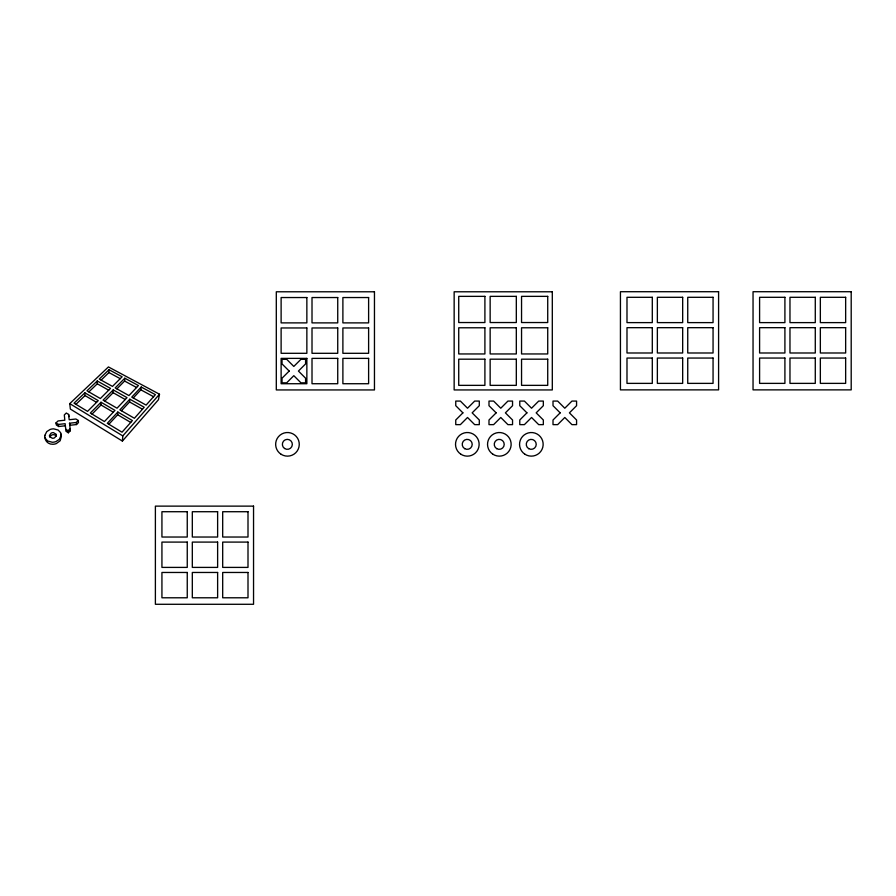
<?xml version="1.0" encoding="UTF-8"?>
<svg xmlns="http://www.w3.org/2000/svg" width="896" height="896" viewBox="0 0 896 896"><rect width="100%" height="100%" fill="white"/><g stroke="black" fill="none" stroke-linecap="round" stroke-linejoin="round"><path stroke-width="1.34" d="M101.125 380.106L108.954 372.568L109.01 369.734L122.125 376.779L112.493 386.411L99.254 379.064L109.01 369.734M104.81 401.128L113.12 392.694L113.221 389.906L127.019 397.634L117.029 408.206L103.085 400.131L113.221 389.906M108.853 424.245L117.678 414.758L117.824 412.048L132.395 420.549L122.035 432.208L107.307 423.304L117.824 412.048M116.883 388.864L124.6 381.035L124.802 378.213L138.432 385.538L128.957 395.573L115.192 387.912L124.802 378.213M122.394 441.078L122.797 435.915L159.499 394.229L108.427 366.934L69.765 403.626L70.347 409.058L122.394 441.078L158.458 399.717L159.499 394.229M121.408 410.749L129.573 401.957L129.83 399.202L144.211 407.243L134.411 418.275L119.874 409.853L129.83 399.202M133.28 397.97L140.851 389.827L141.21 387.038L155.389 394.654L146.115 405.104L131.768 397.13L141.21 387.038M56.258 435.915L56.358 435.344A2.274 2.274 0 0 0 56.123 434.224L53.424 432.622A4.222 4.222 0 0 0 51.072 433.182L49.459 435.523A2.274 2.274 0 0 0 49.672 436.654L52.394 438.267A4.256 4.256 0 0 0 54.466 437.864L56.258 435.915A2.733 2.733 0 0 0 55.563 435.243L53.794 434.683A4.178 4.178 0 0 0 51.464 435.232L50.747 435.781A2.934 2.934 0 0 0 49.941 437.091M92.053 414.086L101.013 404.981L101.013 402.237L114.979 410.379L104.429 421.568L90.317 413.034L101.013 402.237M56 422.923L58.341 424.435L65.15 423.696L65.946 431.234L68.331 432.779L70.358 430.741L69.541 423.214L76.317 422.475L78.288 420.504L75.914 419.014L69.182 419.742L68.634 414.467L66.304 413.022L64.31 414.938L64.814 420.213L58.061 420.941L56 422.923L56.347 425.006L58.666 426.518L65.352 425.779M69.541 423.214L69.787 425.298L76.507 424.558L78.467 422.587L78.288 420.504M68.331 432.779L68.074 430.718L70.112 428.68L70.358 430.741M75.936 404.331L85.019 395.595L84.862 392.818L98.269 400.635L87.562 411.365L74.032 403.178L84.862 392.818M88.861 391.899L97.294 383.79L97.25 380.979L110.51 388.394L100.363 398.552L86.979 390.802L97.25 380.979M108.954 372.568L120.232 378.672M124.6 381.035L136.573 387.509M140.851 389.827L153.574 396.704M97.294 383.79L108.696 390.208M113.12 392.694L125.238 399.515M129.573 401.957L142.464 409.214M85.019 395.595L96.555 402.36M101.013 404.981L113.288 412.182M117.678 414.758L130.726 422.419M69.765 403.626L122.797 435.915M65.677 429.162L68.074 430.718M44.946 437.349C45.002 441.426 48.776 444.472 52.707 444.259A10.002 10.002 0 0 0 56.325 443.576L60.133 440.787L61.398 436.363M58.341 424.435L58.666 426.518M61.062 434.202L61.376 436.24M68.634 414.467L68.88 416.584M76.317 422.475L76.507 424.558M44.845 435.389L44.8 436.016A5.387 5.387 0 0 0 45.315 438.39L47.701 441L52.214 442.243A10.114 10.114 0 0 0 55.966 441.56L59.304 439.342L61.107 435.534A5.398 5.398 0 0 0 60.536 432.566L58.139 430.046L53.704 428.859A10.114 10.114 0 0 0 50.053 429.509L46.749 431.637L44.845 435.389M289.184 371.056L282.027 378.213L282.027 382.838L286.664 382.838L293.81 375.682L300.966 382.838L305.592 382.838L305.592 378.213L298.435 371.056L305.592 363.91L305.592 359.285L300.966 359.285L293.81 366.43L286.664 359.285L282.027 359.285L282.027 363.91L289.184 371.056M462.896 412.854L455.75 420L455.75 424.637L460.376 424.637L467.522 417.48L474.678 424.637L479.304 424.637L479.304 420L472.158 412.854L479.304 405.698L479.304 401.072L474.678 401.072L467.522 408.229L460.376 401.072L455.75 401.072L455.75 405.698L462.896 412.854M496.138 412.854L488.992 420L488.992 424.637L493.618 424.637L500.774 417.48L507.92 424.637L512.546 424.637L512.546 420L505.4 412.854L512.546 405.698L512.546 401.072L507.92 401.072L500.774 408.229L493.618 401.072L488.992 401.072L488.992 405.698L496.138 412.854M526.926 412.854L519.77 420L519.77 424.637L524.395 424.637L531.552 417.48L538.698 424.637L543.334 424.637L543.334 420L536.178 412.854L543.334 405.698L543.334 401.072L538.698 401.072L531.552 408.229L524.395 401.072L519.77 401.072L519.77 405.698L526.926 412.854M560.168 412.854L553.011 420L553.011 424.637L557.648 424.637L564.794 417.48L571.95 424.637L576.576 424.637L576.576 420L569.419 412.854L576.576 405.698L576.576 401.072L571.95 401.072L564.794 408.229L557.648 401.072L553.011 401.072L553.011 405.698L560.168 412.854M374.461 291.782L276.304 291.782L276.304 389.939L374.461 389.939L374.461 291.782M552.306 291.782L454.149 291.782L454.149 389.939L552.306 389.939L552.306 291.782M718.592 291.715L620.435 291.715L620.435 389.872L718.592 389.872L718.592 291.715M851.2 291.715L753.043 291.715L753.043 389.872L851.2 389.872L851.2 291.715M484.904 296.363L458.73 296.363L458.73 322.538L484.904 322.538L484.904 296.363M516.32 296.363L490.146 296.363L490.146 322.538L516.32 322.538L516.32 296.363M547.725 296.363L521.55 296.363L521.55 322.538L547.725 322.538L547.725 296.363M652.299 297.304L626.987 297.304L626.987 322.616L652.299 322.616L652.299 297.304M682.674 297.304L657.362 297.304L657.362 322.616L682.674 322.616L682.674 297.304M713.059 297.304L687.736 297.304L687.736 322.616L713.059 322.616L713.059 297.304M784.907 297.304L759.595 297.304L759.595 322.616L784.907 322.616L784.907 297.304M815.282 297.304L789.97 297.304L789.97 322.616L815.282 322.616L815.282 297.304M845.656 297.304L820.344 297.304L820.344 322.616L845.656 322.616L845.656 297.304M306.858 297.539L281.12 297.539L281.12 322.885L306.858 322.885L306.858 297.539M337.736 297.539L312.01 297.539L312.01 322.885L337.736 322.885L337.736 297.539M368.614 297.539L342.888 297.539L342.888 322.885L368.614 322.885L368.614 297.539M484.904 327.779L458.73 327.779L458.73 353.954L484.904 353.954L484.904 327.779M516.32 327.779L490.146 327.779L490.146 353.954L516.32 353.954L516.32 327.779M547.725 327.779L521.55 327.779L521.55 353.954L547.725 353.954L547.725 327.779M652.299 327.678L626.987 327.678L626.987 352.99L652.299 352.99L652.299 327.678M682.674 327.678L657.362 327.678L657.362 352.99L682.674 352.99L682.674 327.678M713.059 327.678L687.736 327.678L687.736 352.99L713.059 352.99L713.059 327.678M784.907 327.678L759.595 327.678L759.595 352.99L784.907 352.99L784.907 327.678M815.282 327.678L789.97 327.678L789.97 352.99L815.282 352.99L815.282 327.678M845.656 327.678L820.344 327.678L820.344 352.99L845.656 352.99L845.656 327.678M306.858 327.958L281.12 327.958L281.12 353.304L306.858 353.304L306.858 327.958M337.736 327.958L312.01 327.958L312.01 353.304L337.736 353.304L337.736 327.958M368.614 327.958L342.888 327.958L342.888 353.304L368.614 353.304L368.614 327.958M652.299 358.053L626.987 358.053L626.987 383.376L652.299 383.376L652.299 358.053M682.674 358.053L657.362 358.053L657.362 383.376L682.674 383.376L682.674 358.053M713.059 358.053L687.736 358.053L687.736 383.376L713.059 383.376L713.059 358.053M784.907 358.053L759.595 358.053L759.595 383.376L784.907 383.376L784.907 358.053M815.282 358.053L789.97 358.053L789.97 383.376L815.282 383.376L815.282 358.053M845.656 358.053L820.344 358.053L820.344 383.376L845.656 383.376L845.656 358.053M306.858 358.378L281.12 358.378L281.12 383.723L306.858 383.723L306.858 358.378M337.736 358.378L312.01 358.378L312.01 383.723L337.736 383.723L337.736 358.378M368.614 358.378L342.888 358.378L342.888 383.723L368.614 383.723L368.614 358.378M484.904 359.184L458.73 359.184L458.73 385.358L484.904 385.358L484.904 359.184M516.32 359.184L490.146 359.184L490.146 385.358L516.32 385.358L516.32 359.184M547.725 359.184L521.55 359.184L521.55 385.358L547.725 385.358L547.725 359.184M253.546 506.128L155.389 506.128L155.389 604.285L253.546 604.285L253.546 506.128M187.253 511.717L161.93 511.717L161.93 537.029L187.253 537.029L187.253 511.717M217.627 511.717L192.315 511.717L192.315 537.029L217.627 537.029L217.627 511.717M248.002 511.717L222.69 511.717L222.69 537.029L248.002 537.029L248.002 511.717M187.253 542.091L161.93 542.091L161.93 567.403L187.253 567.403L187.253 542.091M217.627 542.091L192.315 542.091L192.315 567.403L217.627 567.403L217.627 542.091M248.002 542.091L222.69 542.091L222.69 567.403L248.002 567.403L248.002 542.091M187.253 572.466L161.93 572.466L161.93 597.789L187.253 597.789L187.253 572.466M217.627 572.466L192.315 572.466L192.315 597.789L217.627 597.789L217.627 572.466M248.002 572.466L222.69 572.466L222.69 597.789L248.002 597.789L248.002 572.466M492.766 454.138A11.805 11.805 0 0 0 511.123 445.133A11.805 11.805 0 0 0 494.144 433.731A11.805 11.805 0 0 0 492.766 454.138M496.742 448.672A4.995 4.995 0 0 0 504.224 444.349A4.995 4.995 0 0 0 496.742 440.026A4.995 4.995 0 0 0 496.742 448.672M524.776 454.138A11.805 11.805 0 0 0 543.133 445.133A11.805 11.805 0 0 0 526.165 433.731A11.805 11.805 0 0 0 524.776 454.138M528.752 448.672A4.995 4.995 0 0 0 536.234 444.349A4.995 4.995 0 0 0 528.752 440.026A4.995 4.995 0 0 0 528.752 448.672M281.198 454.339A11.805 11.805 0 0 0 299.264 444.752A11.805 11.805 0 0 0 281.926 433.899A11.805 11.805 0 0 0 281.198 454.339M284.547 448.482A4.995 4.995 0 0 0 292.331 444.696A4.995 4.995 0 0 0 285.174 439.858A4.995 4.995 0 0 0 284.547 448.482M460.746 454.138A11.805 11.805 0 0 0 479.114 445.133A11.805 11.805 0 0 0 462.134 433.731A11.805 11.805 0 0 0 460.746 454.138M464.722 448.672A4.995 4.995 0 0 0 472.214 444.349A4.995 4.995 0 0 0 464.722 440.026A4.995 4.995 0 0 0 464.722 448.672"/></g></svg>
